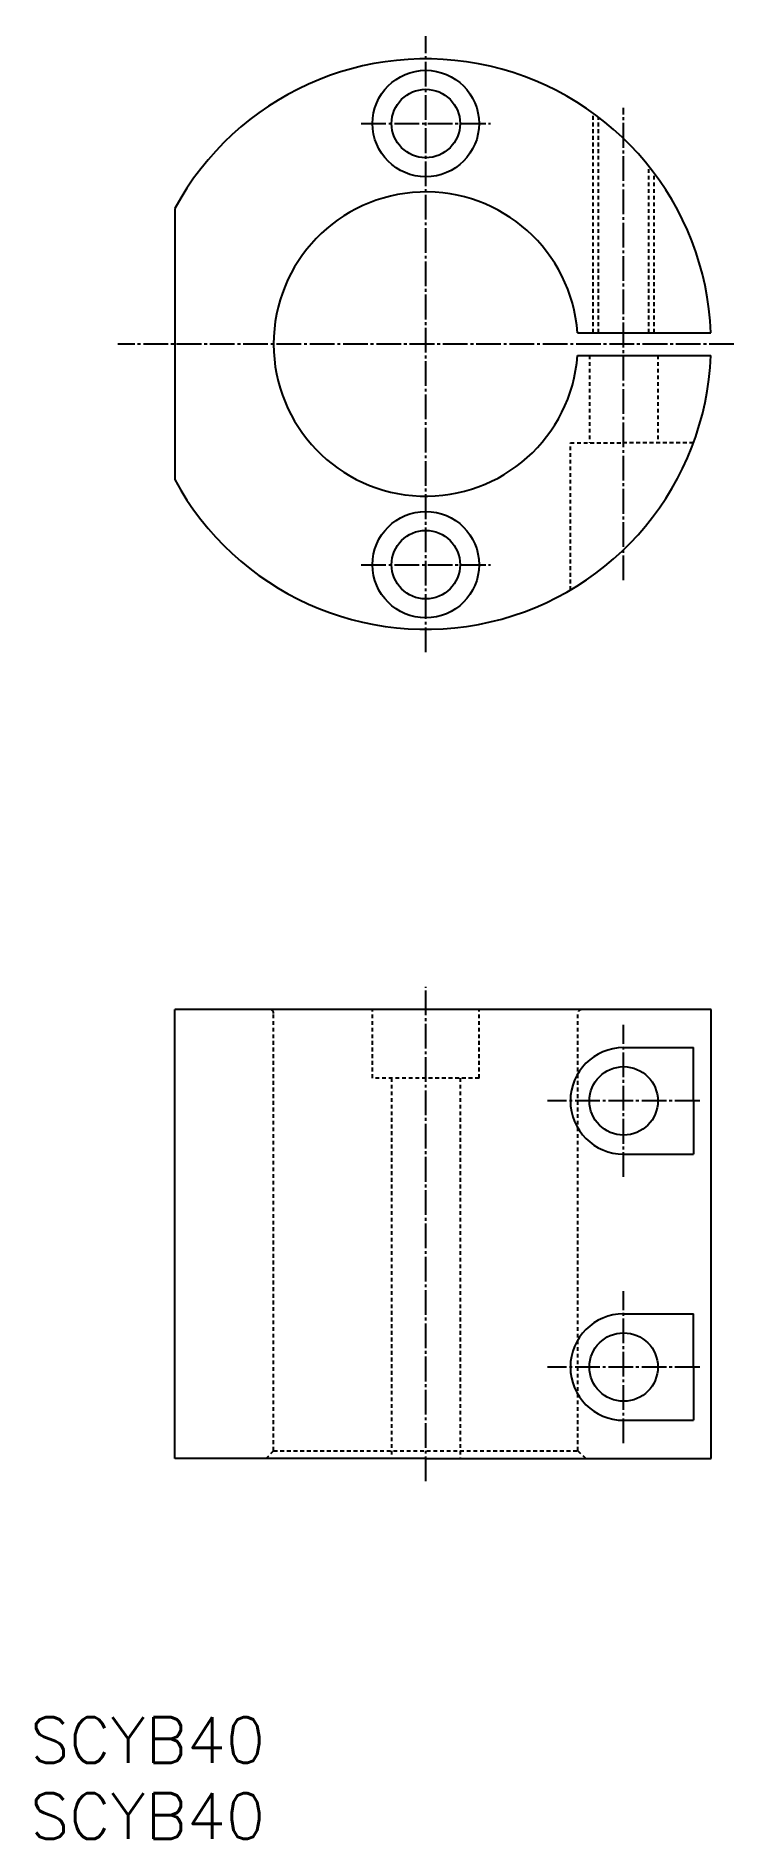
# Model space of a CAD drawing. Extents: x 628 to 719, y -2044 to -1807.
import ezdxf

# ---------------------------------------------------------------- set-up
doc = ezdxf.new("R2010")
doc.units = 0
doc.header["$LTSCALE"] = 0.25
doc.linetypes.add('CENTER', pattern=[17.5, 13, -1.5, 1.5, -1.5])
doc.linetypes.add('DASHED', pattern=[3.5, 2, -1.5])
doc.layers.get('0').update_dxf_attribs({"linetype": 'CONTINUOUS'})
doc.layers.add('CENTER', color=1, linetype='CENTER')
doc.styles.get("Standard").update_dxf_attribs({"font": 'txt', "bigfont": 'BIGFONT'})

msp = doc.modelspace()

# ---------------------------------------------------------------- linework, layer by layer
at = {"color": 3, "linetype": 'DASHED'}
for p, q in [((700.95, -1845.67), (700.95, -1816.8)), ((701.63, -1845.67), (701.63, -1817.3)), ((708.27, -1845.67), (708.27, -1823.79)), ((708.95, -1845.67), (708.95, -1824.67)), ((700.45, -1848.67), (700.45, -1860.17)), ((709.45, -1848.67), (709.45, -1860.17)), ((697.95, -1860.17), (704.95, -1860.17)), ((697.95, -1879.5), (697.95, -1860.17)), ((714.12, -1860.17), (704.95, -1860.17)), ((658.95, -1992.67), (658.95, -1935.17)), ((671.95, -1943.67), (671.95, -1934.67)), ((685.95, -1943.67), (685.95, -1934.67)), ((698.95, -1992.67), (698.95, -1935.17)), ((685.95, -1943.67), (671.95, -1943.67)), ((674.45, -1943.67), (674.45, -1993.67)), ((683.45, -1943.67), (683.45, -1993.67)), ((657.95, -1993.67), (658.95, -1992.67)), ((658.95, -1992.67), (698.95, -1992.67)), ((698.95, -1992.67), (699.95, -1993.67))]:
    msp.add_line(p, q, dxfattribs=at)
at = {"color": 7, "linetype": 'CONTINUOUS'}
for p, q in [((645.95, -1829.36), (645.95, -1864.98)), ((698.89, -1845.67), (716.42, -1845.67)), ((698.89, -1848.67), (716.42, -1848.67)), ((645.95, -1993.67), (645.95, -1934.67)), ((716.45, -1934.67), (645.95, -1934.67)), ((716.45, -1993.67), (716.45, -1934.67)), ((704.95, -1939.67), (714.12, -1939.67)), ((714.12, -1946.67), (714.12, -1939.67)), ((714.12, -1946.67), (714.12, -1953.67)), ((704.95, -1953.67), (714.12, -1953.67)), ((704.95, -1974.67), (714.12, -1974.67)), ((714.12, -1981.67), (714.12, -1974.67)), ((714.12, -1981.67), (714.12, -1988.67)), ((704.95, -1988.67), (714.12, -1988.67)), ((678.95, -1993.67), (645.95, -1993.67)), ((678.95, -1993.67), (716.45, -1993.67))]:
    msp.add_line(p, q, dxfattribs=at)
for centre, radius in [((678.95, -1818.17), 7), ((678.95, -1818.17), 4.5), ((678.95, -1876.17), 7), ((678.95, -1876.17), 4.5), ((704.95, -1946.67), 4.5), ((704.95, -1981.67), 4.5)]:
    msp.add_circle(centre, radius, dxfattribs=at)
for centre, radius, start, end in [((678.95, -1847.17), 37.5, 2.2924, 151.6424), ((678.95, -1847.17), 20, 4.3012, 355.6988), ((678.95, -1847.17), 37.5, 208.3576, 357.7076), ((704.95, -1946.67), 7, 90, 270), ((704.95, -1981.67), 7, 90, 270)]:
    msp.add_arc(centre, radius, start, end, dxfattribs=at)
at = {"color": 3, "linetype": 'DASHED'}
for centre, start, end in [((658.45, -1935.17), 0, 90), ((699.45, -1935.17), 90, 180)]:
    msp.add_arc(centre, 0.5, start, end, dxfattribs=at)
at = {"layer": 'CENTER', "color": 1, "linetype": 'CENTER'}
for p, q in [((678.95, -1887.67), (678.95, -1806.67)), ((704.95, -1878.22), (704.95, -1816.12)), ((670.45, -1818.17), (687.45, -1818.17)), ((719.45, -1847.17), (638.45, -1847.17)), ((670.45, -1876.17), (687.45, -1876.17)), ((678.95, -1996.67), (678.95, -1931.67)), ((704.95, -1956.67), (704.95, -1936.67)), ((714.95, -1946.67), (694.95, -1946.67)), ((704.95, -1991.67), (704.95, -1971.67)), ((714.95, -1981.67), (694.95, -1981.67))]:
    msp.add_line(p, q, dxfattribs=at)

# ---------------------------------------------------------------- texts
at = {"color": 7, "linetype": 'CONTINUOUS'}
for p in [(626.95, -2033.71), (626.95, -2043.71)]:
    msp.add_text('SCYB40', height=6, dxfattribs=at).set_placement(p)

doc.saveas('drawing.dxf')
